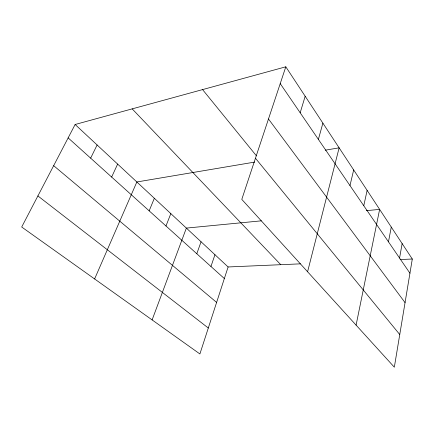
<?xml version="1.0" encoding="UTF-8"?>
<svg xmlns="http://www.w3.org/2000/svg" width="434" height="434" viewBox="0 0 434 434"><rect width="100%" height="100%" fill="white"/><g stroke="black" fill="none" stroke-linecap="round" stroke-linejoin="round"><path stroke-width="0.65" d="M285.805 66.809L412.3 259.022L394.332 367.191L241.792 199.38L285.805 66.809L75.125 124.498L21.7 227.015L199.895 353.949L228.11 266.964L75.125 124.498M399.568 258.056L402.139 243.577M388.473 241.836L391.273 227.069M356.092 325.126L379.631 209.383L366.323 210.669M363.773 205.738L367.131 190.385M349.983 185.578L353.672 169.927M307.587 271.76L339.133 147.837L325.261 150.175M318.388 139.395L322.885 123.147M300.176 112.775L305.178 96.24M210.951 266.487L214.949 254.704M196.797 253.744L201.056 241.771M152.117 319.912L186.37 228.094L261.393 220.83M165.978 225.989L170.828 213.62M149.16 210.843L154.347 198.273M94.612 278.954L136.846 181.976L254.72 162.083M111.652 177.056L117.63 164.085M90.652 158.15L97.108 144.967M228.11 266.964L300.485 263.845M400.143 259.543L412.3 259.022M37.894 195.935L208.309 328.017M53.664 165.679L216.615 302.406M68.149 137.882L224.351 278.557M132.186 108.874L280.765 264.691M255.452 158.242L399.757 334.543M202.569 89.599L256.445 155.844M268.483 118.992L405.058 302.634M280.228 83.616L409.94 273.219"/></g></svg>
